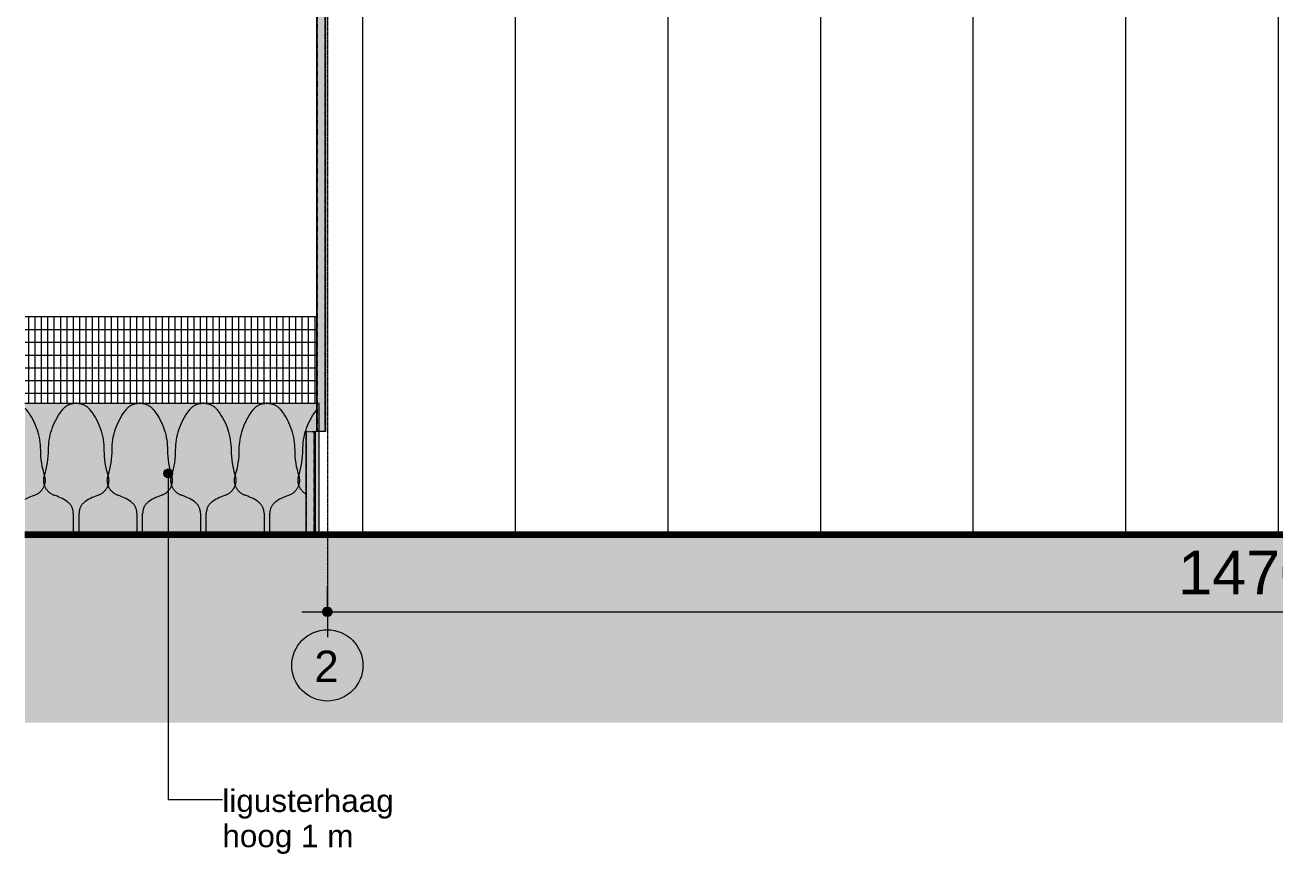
# Model space of a CAD drawing. Header units: millimetres. Extents: x 48682 to 485846, y -7071 to 11878.
# Drawn here: x 237132 to 246961, y -2523 to 3995 of the extents above; entities that cross this region are included whole.
import ezdxf

# ---------------------------------------------------------------- set-up
doc = ezdxf.new("R2010")
doc.units = ezdxf.units.MM
doc.linetypes.add('dash-dash', pattern=[6, 3, -1, 1, -1])
doc.linetypes.add('Hidden', pattern=[4, 2, -2])
for name, color, linetype, lineweight in [('A-ANNO-DIMS', 211, 'Continuous', 9), ('A-ANNO-DIMS-100', 211, 'Continuous', 9), ('A-DETL', 90, 'Continuous', 13), ('A-DETL-GENF', 92, 'Continuous', 13), ('A-FLOR-HRAL', 11, 'Continuous', 13), ('A-WALL-PATT', 111, 'Continuous', 13), ('C-TOPO', 7, 'Continuous', 13), ('G-ANNO-TEXT', 231, 'Continuous', 9), ('L-PLNT', 71, 'Continuous', 13), ('L-SITE', 91, 'Continuous', 13), ('S-COLS', 52, 'Continuous', 18), ('S-COLS-HDLN', 52, 'Hidden', 9), ('S-FNDN', 32, 'Continuous', 18)]:
    doc.layers.add(name, color=color, linetype=linetype, lineweight=lineweight)
doc.styles.add('Arial', font='arial.ttf', dxfattribs={"height": 177.035928})
doc.styles.add('Arial_1', font='arial.ttf', dxfattribs={"height": 245.883234})
doc.styles.add('Arial_2', font='arial.ttf', dxfattribs={"height": 344.236527})
doc.dimstyles.new('3_5mm', dxfattribs={"dimscale": 304.8, "dimtxt": 350, "dimasz": 0.918635, "dimexe": 0.656168, "dimexo": 0.0625, "dimgap": 0.114829, "dimtad": 1, "dimdec": 4, "dimzin": 0, "dimdsep": 46, "dimtxsty": 'Arial_2', "dimblk1": 'DOTSMALL', "dimblk2": 'DOTSMALL', "dimsah": 1, "dimcen": 0.09, "dimdle": 0.656168, "dimazin": 0, "dimtfac": 1, "dimtdec": 4, "dimtix": 1, "dimtmove": 0, "dimatfit": 3, "dimfxl": 0.656168, "dimfxlon": 1, "dimtvp": 1, "dimtolj": 1, "dimtzin": 0, "dimlwd": 13, "dimlwe": 13, "dimarcsym": 2})

# ---------------------------------------------------------------- blocks, each defined once
blk = doc.blocks.new('Top Rail Type - Top Rail_Internal_-8055464-linkergebouw noordoostgevel')
at = {"layer": 'A-FLOR-HRAL', "lineweight": 9}
h = blk.add_hatch(dxfattribs=at)
h.set_pattern_fill('FP_10', color=256, style=0, pattern_type=2)
h.set_pattern_definition([(0, (-317087.95, 0), (0, 100), []), (90, (-317087.947, 0), (-50, 3e-15), [])])
h.paths.add_polyline_path([(-65105.7, -10), (-65105.7, 0), (-77633.5, 0), (-77633.5, -10), (-66514.3, -10)], flags=0)
h.paths.add_polyline_path([(-78465, -10), (-78313.5, -10), (-78313.5, 0), (-80346.7, 0), (-80346.7, -10), (-78465, -10)], flags=0)
h.paths.add_polyline_path([(-78063.5, 0), (-78063.5, 2), (-78068.5, 2), (-78068.5, 0)], flags=0)
h.paths.add_polyline_path([(-78185.4, 0), (-78138.5, 0), (-78138.5, 2), (-78283.5, 2), (-78283.5, 0)], flags=0)
h.paths.add_polyline_path([(-77983.8, 1016.1), (-77983.5, 1017.2), (-77983.8, 1016.2)], flags=0)
h.paths.add_polyline_path([(-79001.6, 1020), (-78053.8, 1020), (-78053.8, 1700), (-80346.7, 1700), (-80346.4, 1020), (-79015.2, 1020)], flags=0)
at = {"layer": 'A-FLOR-HRAL'}
blk.add_line((-78053.8, 1700), (-80346.7, 1700), dxfattribs=at)
blk = doc.blocks.new('300_28_ISR_kolom_buis - ø70x3_6 2-8360458-linkergebouw noordoostgevel')
at = {"layer": 'S-COLS-HDLN', "linetype": 'Continuous', "lineweight": 18}
h = blk.add_hatch(color=256, dxfattribs=at)
h.paths.add_polyline_path([(-78001.3, 800), (-77983.8, 800), (-77983.8, 6667.2), (-78053.8, 6667.2), (-78053.6, 1020), (-78033.5, 1020), (-78033.5, 800), (-78008.7, 800)], flags=0)
h.paths.add_polyline_path([(-78043.6, 6687.2), (-77983.8, 6687.2), (-77983.8, 6817.6), (-78053.8, 6798.6), (-78053.8, 6687.2), (-78049.1, 6687.2)], flags=0)
at = {"layer": 'A-DETL', "lineweight": 18}
for p, q in [((-78053.8, 6798.6), (-78053.8, 6687.2)), ((-77983.8, 6687.2), (-77983.8, 6817.6)), ((-78053.8, 6667.2), (-78053.8, 800)), ((-77983.8, 800), (-77983.8, 6667.2))]:
    blk.add_line(p, q, dxfattribs=at)
at = {"layer": 'S-COLS', "linetype": 'Hidden', "lineweight": 9}
for p, q in [((-78050.2, 6799.6), (-78050.2, 6687.2)), ((-77987.4, 6687.2), (-77987.4, 6816.6)), ((-78050.2, 6667.2), (-78050.2, 800)), ((-77987.4, 800), (-77987.4, 6667.2))]:
    blk.add_line(p, q, dxfattribs=at)
blk = doc.blocks.new('300_28_ISR_kolom_buis - ø70x3_6 2-8715042-linkergebouw noordoostgevel')
at = {"layer": 'S-COLS-HDLN', "linetype": 'Continuous', "lineweight": 18}
blk.add_hatch(color=256, dxfattribs=at).paths.add_polyline_path([(-78068.5, 0), (-78068.5, 2), (-78138.5, 2), (-78138.5, 0), (-78069.7, 0)], flags=0)
at = {"layer": 'A-DETL', "lineweight": 18}
for p, q in [((-78138.5, 800), (-78138.5, 0)), ((-78068.5, 0), (-78068.5, 800))]:
    blk.add_line(p, q, dxfattribs=at)
at = {"layer": 'S-COLS', "linetype": 'Hidden', "lineweight": 9}
for p, q in [((-78134.9, 800), (-78134.9, 0)), ((-78072.1, 0), (-78072.1, 800))]:
    blk.add_line(p, q, dxfattribs=at)
at = {"layer": 'S-COLS-HDLN'}
blk.add_line((-78138.5, 800), (-78068.5, 800), dxfattribs=at)
blk = doc.blocks.new('300_90_VAE_parkeerplek - 2500x5000-7977994-linkergebouw noordoostgevel')
at = {"layer": 'L-SITE'}
for points in [[(-79194, 2), (-78283.5, 2), (-78283.5, 5), (-80346.7, 5), (-80346.7, 2), (-79482.2, 2)], [(-78905.9, 0), (-78283.5, 0), (-78283.5, 2), (-80346.7, 2), (-80346.7, 0), (-79194, 0)]]:
    blk.add_hatch(color=256, dxfattribs=at).paths.add_polyline_path(points, flags=0)
at = {"layer": 'A-DETL', "lineweight": 18}
for p, q in [((-80346.7, 5), (-78283.5, 5)), ((-78283.5, 2), (-80346.7, 2)), ((-80346.7, 2), (-78283.5, 2)), ((-78283.5, 2), (-78283.5, 5)), ((-78283.5, 2), (-78283.5, 0)), ((-78313.5, 0), (-80346.7, 0))]:
    blk.add_line(p, q, dxfattribs=at)
blk = doc.blocks.new('90_SI_boom - eik-7766839-linkergebouw noordoostgevel')
at = {"layer": 'L-PLNT', "flags": 128}
for points in [[(-80346.7, 982.2), (-80346.4, 981.8), (-80342.9, 978), (-80339.5, 974.2), (-80338.4, 972.7)], [(-80338.4, 972.7), (-80325.9, 956.6), (-80314.1, 939.9), (-80303, 922.8), (-80292.6, 905.3), (-80282.8, 887.3), (-80273.8, 869), (-80265.6, 850.3), (-80258.1, 831.3), (-80251.3, 812.1), (-80245.4, 792.6), (-80240.2, 772.8), (-80235.8, 752.9), (-80232.2, 732.8), (-80229.5, 712.6), (-80227.5, 692.3), (-80226.3, 671.9), (-80226, 652.5)], [(-80226, 652.5), (-80225.5, 626.8), (-80224, 601.2), (-80221.5, 575.6), (-80217.9, 550.1), (-80213.4, 524.8), (-80207.8, 499.7), (-80201.2, 474.9), (-80194.8, 453.9)], [(-80194.8, 453.9), (-80193.4, 449.1), (-80192.1, 444.2), (-80191.1, 439.3), (-80190.2, 434.4), (-80189.6, 429.4), (-80189.1, 424.4), (-80188.8, 419.4), (-80188.8, 414.3), (-80188.9, 409.3), (-80189.2, 404.3), (-80189.8, 399.3), (-80190.5, 394.4), (-80191.4, 389.4), (-80192.6, 384.5), (-80193.9, 379.7), (-80195.4, 374.9), (-80197.1, 370.2), (-80199, 365.5), (-80201.1, 361), (-80203.4, 356.5), (-80205.8, 352.1), (-80208.4, 347.8), (-80211.2, 343.6), (-80214.2, 339.6), (-80217.3, 335.6), (-80220.5, 331.8), (-80223.9, 328.1), (-80227.5, 324.6), (-80231.2, 321.2), (-80235, 317.9), (-80239, 314.8), (-80243, 311.9), (-80247.2, 309.1), (-80251.5, 306.5), (-80255.9, 304.1), (-80260.4, 301.9), (-80265, 299.8), (-80269.7, 297.9), (-80274.4, 296.2), (-80275.7, 295.8)], [(-80275.7, 295.8), (-80289.9, 290.9), (-80303.9, 285.4), (-80317.7, 279.4), (-80331.3, 272.8), (-80344.5, 265.7), (-80346.7, 264.4)]]:
    blk.add_lwpolyline(points, dxfattribs=at)
blk = doc.blocks.new('90_SI_boom - eik-V25-linkergebouw noordoostgevel')
at = {"layer": 'L-PLNT'}
for p, q in [((-79966.8, 156.2), (-79966.8, 5)), ((-79921.5, 5), (-79921.5, 156.2))]:
    blk.add_line(p, q, dxfattribs=at)
at = {"layer": 'L-PLNT', "flags": 128}
for points in [[(-80049.8, 972.7), (-80046.6, 976.7), (-80043.1, 980.5), (-80039.5, 984.1), (-80035.8, 987.7), (-80031.9, 991), (-80027.9, 994.2), (-80023.7, 997.3), (-80019.5, 1000.2), (-80015.1, 1002.9), (-80010.6, 1005.4), (-80006.1, 1007.7), (-80001.4, 1009.9), (-79996.7, 1011.9), (-79991.8, 1013.6), (-79987, 1015.2), (-79982, 1016.6), (-79977, 1017.8), (-79972, 1018.8), (-79966.9, 1019.6), (-79961.8, 1020.2), (-79956.7, 1020.6), (-79951.5, 1020.7), (-79949.7, 1020.8)], [(-79938.5, 1020.8), (-79938.5, 1020.8), (-79938.5, 1020.8), (-79938.6, 1020.8), (-79938.6, 1020.8), (-79938.6, 1020.8), (-79938.7, 1020.8), (-79938.7, 1020.8), (-79938.8, 1020.8), (-79938.9, 1020.8), (-79939, 1020.8), (-79939.1, 1020.8), (-79939.2, 1020.8), (-79939.3, 1020.8), (-79939.4, 1020.8), (-79939.5, 1020.8), (-79939.6, 1020.8), (-79939.8, 1020.8), (-79939.9, 1020.8), (-79940.1, 1020.8), (-79940.2, 1020.8), (-79940.4, 1020.8), (-79940.5, 1020.8), (-79940.7, 1020.8), (-79940.9, 1020.8), (-79941.1, 1020.8), (-79941.3, 1020.8), (-79941.5, 1020.8), (-79941.7, 1020.8), (-79941.9, 1020.8), (-79942.1, 1020.8), (-79942.3, 1020.8), (-79942.5, 1020.8), (-79942.7, 1020.8), (-79942.9, 1020.8), (-79943.2, 1020.8), (-79943.4, 1020.8), (-79943.6, 1020.8), (-79943.8, 1020.8), (-79944, 1020.8), (-79944.3, 1020.8), (-79944.5, 1020.8), (-79944.7, 1020.8), (-79944.9, 1020.8), (-79945.2, 1020.8), (-79945.4, 1020.8), (-79945.6, 1020.8), (-79945.8, 1020.8), (-79946, 1020.8), (-79946.2, 1020.8), (-79946.4, 1020.8), (-79946.6, 1020.8), (-79946.8, 1020.8), (-79947, 1020.8), (-79947.2, 1020.8), (-79947.4, 1020.8), (-79947.6, 1020.8), (-79947.7, 1020.8), (-79947.9, 1020.8), (-79948.1, 1020.8), (-79948.2, 1020.8), (-79948.4, 1020.8), (-79948.5, 1020.8), (-79948.6, 1020.8), (-79948.8, 1020.8), (-79948.9, 1020.8), (-79949, 1020.8), (-79949.1, 1020.8), (-79949.2, 1020.8), (-79949.3, 1020.8), (-79949.4, 1020.8), (-79949.4, 1020.8), (-79949.5, 1020.8), (-79949.6, 1020.8), (-79949.6, 1020.8), (-79949.6, 1020.8), (-79949.7, 1020.8), (-79949.7, 1020.8), (-79949.7, 1020.8)], [(-79949.7, 1020.8), (-79949.7, 1020.8), (-79949.7, 1020.8), (-79949.7, 1020.8), (-79949.6, 1020.8), (-79949.6, 1020.8), (-79949.5, 1020.8), (-79949.5, 1020.8), (-79949.4, 1020.8), (-79949.3, 1020.8), (-79949.3, 1020.8), (-79949.2, 1020.8), (-79949.1, 1020.8), (-79949, 1020.8), (-79948.8, 1020.8), (-79948.7, 1020.8), (-79948.6, 1020.8), (-79948.5, 1020.8), (-79948.3, 1020.8), (-79948.2, 1020.8), (-79948, 1020.8), (-79947.8, 1020.8), (-79947.7, 1020.8), (-79947.5, 1020.8), (-79947.3, 1020.8), (-79947.1, 1020.8), (-79946.9, 1020.8), (-79946.7, 1020.8), (-79946.5, 1020.8), (-79946.3, 1020.8), (-79946.1, 1020.8), (-79945.9, 1020.8), (-79945.7, 1020.8), (-79945.5, 1020.8), (-79945.3, 1020.8), (-79945.1, 1020.8), (-79944.8, 1020.8), (-79944.6, 1020.8), (-79944.4, 1020.8), (-79944.2, 1020.8), (-79943.9, 1020.8), (-79943.7, 1020.8), (-79943.5, 1020.8), (-79943.3, 1020.8), (-79943.1, 1020.8), (-79942.8, 1020.8), (-79942.6, 1020.8), (-79942.4, 1020.8), (-79942.2, 1020.8), (-79942, 1020.8), (-79941.8, 1020.8), (-79941.6, 1020.8), (-79941.4, 1020.8), (-79941.2, 1020.8), (-79941, 1020.8), (-79940.8, 1020.8), (-79940.6, 1020.8), (-79940.5, 1020.8), (-79940.3, 1020.8), (-79940.1, 1020.8), (-79940, 1020.8), (-79939.8, 1020.8), (-79939.7, 1020.8), (-79939.6, 1020.8), (-79939.4, 1020.8), (-79939.3, 1020.8), (-79939.2, 1020.8), (-79939.1, 1020.8), (-79939, 1020.8), (-79938.9, 1020.8), (-79938.8, 1020.8), (-79938.8, 1020.8), (-79938.7, 1020.8), (-79938.7, 1020.8), (-79938.6, 1020.8), (-79938.6, 1020.8), (-79938.6, 1020.8), (-79938.5, 1020.8), (-79938.5, 1020.8)], [(-79938.5, 1020.8), (-79933.4, 1020.7), (-79928.3, 1020.3), (-79923.1, 1019.8), (-79918.1, 1019.1), (-79913, 1018.2), (-79908, 1017.1), (-79903, 1015.8), (-79898.1, 1014.2), (-79893.3, 1012.5), (-79888.5, 1010.6), (-79883.8, 1008.5), (-79879.2, 1006.2), (-79874.7, 1003.8), (-79870.3, 1001.1), (-79866, 998.3), (-79861.8, 995.3), (-79857.8, 992.2), (-79853.8, 988.9), (-79850, 985.4), (-79846.4, 981.8), (-79842.9, 978), (-79839.5, 974.2), (-79838.4, 972.7)], [(-80162.2, 652.5), (-80161.8, 672.9), (-80160.6, 693.3), (-80158.6, 713.6), (-80155.8, 733.8), (-80152.2, 753.9), (-80147.8, 773.8), (-80142.6, 793.6), (-80136.5, 813.1), (-80129.8, 832.3), (-80122.2, 851.3), (-80113.9, 869.9), (-80104.9, 888.2), (-80095.1, 906.2), (-80084.7, 923.7), (-80073.5, 940.8), (-80061.7, 957.4), (-80049.8, 972.7)], [(-79838.4, 972.7), (-79825.9, 956.6), (-79814.1, 939.9), (-79803, 922.8), (-79792.6, 905.3), (-79782.8, 887.3), (-79773.8, 869), (-79765.6, 850.3), (-79758.1, 831.3), (-79751.3, 812.1), (-79745.4, 792.6), (-79740.2, 772.8), (-79735.8, 752.9), (-79732.2, 732.8), (-79729.5, 712.6), (-79727.5, 692.3), (-79726.3, 671.9), (-79726, 652.5)], [(-80193.4, 453.9), (-80186, 478.5), (-80179.5, 503.4), (-80174.1, 528.5), (-80169.7, 553.8), (-80166.3, 579.3), (-80163.9, 604.9), (-80162.6, 630.6), (-80162.2, 652.5)], [(-79726, 652.5), (-79725.5, 626.8), (-79724, 601.2), (-79721.5, 575.6), (-79717.9, 550.1), (-79713.4, 524.8), (-79707.8, 499.7), (-79701.2, 474.9), (-79694.8, 453.9)], [(-80112.5, 295.8), (-80117.3, 297.5), (-80122, 299.3), (-80126.6, 301.3), (-80131.1, 303.5), (-80135.5, 305.9), (-80139.8, 308.4), (-80144, 311.1), (-80148.2, 314), (-80152.1, 317.1), (-80156, 320.3), (-80159.7, 323.6), (-80163.3, 327.2), (-80166.8, 330.8), (-80170.1, 334.6), (-80173.2, 338.5), (-80176.2, 342.5), (-80179.1, 346.7), (-80181.7, 350.9), (-80184.2, 355.3), (-80186.5, 359.8), (-80188.6, 364.3), (-80190.6, 368.9), (-80192.4, 373.6), (-80193.9, 378.4), (-80195.3, 383.2), (-80196.5, 388.1), (-80197.5, 393), (-80198.3, 398), (-80198.9, 403), (-80199.2, 408), (-80199.4, 413), (-80199.4, 418), (-80199.2, 423), (-80198.8, 428), (-80198.2, 433), (-80197.4, 438), (-80196.4, 442.9), (-80195.2, 447.8), (-80193.8, 452.6), (-80193.4, 453.9)], [(-79694.8, 453.9), (-79693.4, 449.1), (-79692.1, 444.2), (-79691.1, 439.3), (-79690.2, 434.4), (-79689.6, 429.4), (-79689.1, 424.4), (-79688.8, 419.4), (-79688.8, 414.3), (-79688.9, 409.3), (-79689.2, 404.3), (-79689.8, 399.3), (-79690.5, 394.4), (-79691.4, 389.4), (-79692.6, 384.5), (-79693.9, 379.7), (-79695.4, 374.9), (-79697.1, 370.2), (-79699, 365.5), (-79701.1, 361), (-79703.4, 356.5), (-79705.8, 352.1), (-79708.4, 347.8), (-79711.2, 343.6), (-79714.2, 339.6), (-79717.3, 335.6), (-79720.5, 331.8), (-79723.9, 328.1), (-79727.5, 324.6), (-79731.2, 321.2), (-79735, 317.9), (-79739, 314.8), (-79743, 311.9), (-79747.2, 309.1), (-79751.5, 306.5), (-79755.9, 304.1), (-79760.4, 301.9), (-79765, 299.8), (-79769.7, 297.9), (-79774.4, 296.2), (-79775.7, 295.8)], [(-80014.8, 247.6), (-80027.3, 255.9), (-80040.2, 263.7), (-80053.4, 271), (-80066.9, 277.7), (-80080.6, 283.9), (-80094.6, 289.5), (-80108.7, 294.6), (-80112.5, 295.8)], [(-79775.7, 295.8), (-79789.9, 290.9), (-79803.9, 285.4), (-79817.7, 279.4), (-79831.3, 272.8), (-79844.5, 265.7), (-79857.5, 258), (-79870.1, 249.9), (-79873.4, 247.6)], [(-79966.8, 156.2), (-79966.9, 160.7), (-79967.1, 165.1), (-79967.6, 169.5), (-79968.2, 173.9), (-79969, 178.3), (-79969.9, 182.6), (-79971.1, 186.9), (-79972.4, 191.2), (-79973.9, 195.3), (-79975.5, 199.5), (-79977.3, 203.5), (-79979.3, 207.5), (-79981.4, 211.4), (-79983.7, 215.2), (-79986.1, 218.9), (-79988.7, 222.5), (-79991.4, 226), (-79994.3, 229.4), (-79997.3, 232.7), (-80000.4, 235.9), (-80003.7, 238.9), (-80007, 241.8), (-80010.5, 244.5), (-80014.1, 247.2), (-80014.8, 247.6)], [(-79873.4, 247.6), (-79877, 245), (-79880.5, 242.3), (-79883.9, 239.4), (-79887.2, 236.4), (-79890.3, 233.3), (-79893.4, 230), (-79896.2, 226.7), (-79899, 223.2), (-79901.6, 219.6), (-79904.1, 215.9), (-79906.4, 212.1), (-79908.5, 208.2), (-79910.5, 204.3), (-79912.4, 200.2), (-79914, 196.1), (-79915.6, 191.9), (-79916.9, 187.7), (-79918.1, 183.4), (-79919.1, 179.1), (-79919.9, 174.7), (-79920.6, 170.4), (-79921, 165.9), (-79921.3, 161.5), (-79921.4, 157.1), (-79921.5, 156.2)]]:
    blk.add_lwpolyline(points, dxfattribs=at)
blk = doc.blocks.new('90_SI_boom - eik-V26-linkergebouw noordoostgevel')
at = {"layer": 'L-PLNT', "flags": 128}
for points in [[(-78162.2, 652.5), (-78161.8, 672.9), (-78160.6, 693.3), (-78158.6, 713.6), (-78155.8, 733.8), (-78152.2, 753.9), (-78147.8, 773.8), (-78142.6, 793.6), (-78136.5, 813.1), (-78129.8, 832.3), (-78122.2, 851.3), (-78113.9, 869.9), (-78104.9, 888.2), (-78095.1, 906.2), (-78084.7, 923.7), (-78073.5, 940.8), (-78061.7, 957.4), (-78053.6, 967.9)], [(-78193.4, 453.9), (-78186, 478.5), (-78179.5, 503.4), (-78174.1, 528.5), (-78169.7, 553.8), (-78166.3, 579.3), (-78163.9, 604.9), (-78162.6, 630.6), (-78162.2, 652.5)], [(-78138.5, 307.7), (-78139.8, 308.4), (-78144, 311.1), (-78148.2, 314), (-78152.1, 317.1), (-78156, 320.3), (-78159.7, 323.6), (-78163.3, 327.2), (-78166.8, 330.8), (-78170.1, 334.6), (-78173.2, 338.5), (-78176.2, 342.5), (-78179.1, 346.7), (-78181.7, 350.9), (-78184.2, 355.3), (-78186.5, 359.8), (-78188.6, 364.3), (-78190.6, 368.9), (-78192.4, 373.6), (-78193.9, 378.4), (-78195.3, 383.2), (-78196.5, 388.1), (-78197.5, 393), (-78198.3, 398), (-78198.9, 403), (-78199.2, 408), (-78199.4, 413), (-78199.4, 418), (-78199.2, 423), (-78198.8, 428), (-78198.2, 433), (-78197.4, 438), (-78196.4, 442.9), (-78195.2, 447.8), (-78193.8, 452.6), (-78193.4, 453.9)], [(-78063.5, 276), (-78066.9, 277.7), (-78068.5, 278.4)]]:
    blk.add_lwpolyline(points, dxfattribs=at)
blk = doc.blocks.new('DIMBLOCK33-linkergebouw noordoostgevel')
at = {"layer": 'A-ANNO-DIMS-100', "lineweight": 25}
h = blk.add_hatch(color=256, dxfattribs=at)
edge = h.paths.add_edge_path(flags=0)
edge.add_arc((239509.2, -618.8), 35, 0, 360)
h = blk.add_hatch(color=256, dxfattribs=at)
edge = h.paths.add_edge_path(flags=0)
edge.add_arc((254209.2, -618.8), 35, 0, 360)
at = {"layer": 'A-ANNO-DIMS-100', "lineweight": 13}
for p, q in [((239509.2, -418.8), (239509.2, -818.8)), ((239509.2, -618.8), (239509.2, -418.8)), ((254209.2, -418.8), (254209.2, -818.8)), ((254209.2, -618.8), (254209.2, -418.8)), ((239309.2, -618.8), (254409.2, -618.8))]:
    blk.add_line(p, q, dxfattribs=at)
at = {"layer": 'A-ANNO-DIMS-100', "lineweight": 25}
for centre in [(239509.2, -618.8), (254209.2, -618.8)]:
    blk.add_circle(centre, 35, dxfattribs=at)
at = {"layer": 'A-ANNO-DIMS-100', "color": 0, "lineweight": 13, "insert": (246199.6, -137.3), "char_height": 344.24, "width": 1583.077, "attachment_point": 1, "line_spacing_factor": 0.938532, "style": 'Arial_2'}
blk.add_mtext('14700', dxfattribs=at)
blk = doc.blocks.new('_DotSmall')
at = {"color": 0, "linetype": 'ByBlock', "const_width": 0.5}
blk.add_lwpolyline([(-0.0625, 0, 1), (0.0625, 0, 1)], format="xyb", close=True, dxfattribs=at)

msp = doc.modelspace()

# ---------------------------------------------------------------- hatches: boundary and pattern name
at = {"layer": 'A-DETL-GENF'}
for points in [[(238042.76973, 5), (238056.89483, 5), (238056.89483, 156.25), (238060.40433, 182.40484), (238066.00878, 199.85776), (238078.07001, 220.83722), (238088.50623, 233.81603), (238104.9024, 247.6282), (238140.22157, 268.96982), (238170.50476, 283.6757), (238222.82722, 304.3447), (238244.48188, 319.28993), (238257.22076, 331.13388), (238271.40367, 350.52262), (238281.67014, 372.27593), (238284.31004, 380.39703), (238288.09855, 368.07075), (238298.62417, 347.84458), (238311.25546, 331.13388), (238330.81403, 313.94741), (238345.649, 304.3447), (238384.16156, 288.89141), (238409.62662, 278.15266), (238441.47413, 261.32642), (238466.20795, 245.40921), (238481.70863, 231.65381), (238493.40422, 217.10881), (238504.59309, 194.05218), (238509.69842, 175.65193), (238511.58139, 154.11012), (238512.39822, 5), (238556.89483, 5), (238556.89483, 156.25), (238560.40433, 182.40484), (238566.00878, 199.85776), (238578.07001, 220.83722), (238588.50623, 233.81603), (238604.9024, 247.6282), (238644.53122, 271.0943), (238670.50476, 283.6757), (238722.82722, 304.3447), (238744.48188, 319.28993), (238757.22076, 331.13388), (238771.40367, 350.52262), (238781.67014, 372.27593), (238784.23811, 380.63107), (238788.61969, 367.05169), (238798.62417, 347.84458), (238811.25546, 331.13388), (238830.81403, 313.94741), (238845.649, 304.3447), (238884.16156, 288.89141), (238909.62662, 278.15266), (238941.47413, 261.32642), (238966.20795, 245.40921), (238981.70863, 231.65381), (238993.40422, 217.10881), (239004.7524, 193.51881), (239009.69842, 175.65193), (239011.58139, 154.11012), (239012.39822, 5), (239056.89483, 5), (239056.89483, 156.25), (239060.40433, 182.40484), (239066.00878, 199.85776), (239078.07001, 220.83722), (239088.50623, 233.81603), (239104.9024, 247.6282), (239135.8826, 266.8309), (239170.50476, 283.6757), (239222.82722, 304.3447), (239244.48188, 319.28993), (239257.22076, 331.13388), (239271.40367, 350.52262), (239281.67014, 372.27593), (239284.23811, 380.63107), (239288.09855, 368.07075), (239298.62417, 347.84458), (239311.25546, 331.13388), (239330.81403, 313.94741), (239339.80447, 309.00911), (239339.80447, 800), (239409.80447, 800), (239409.80447, 278.06498), (239414.80447, 275.60019), (239414.80447, 800), (239424.57871, 800), (239424.57871, 967.39517), (239396.57858, 927.595), (239380.31704, 901.03361), (239357.30447, 853.26368), (239340.99707, 809.34237), (239332.3442, 780.8788), (239323.108, 736.94924), (239317.90027, 695.71395), (239313.61571, 596.85909), (239306.8468, 544.25189), (239298.59995, 502.46781), (239284.23811, 450.66836), (239281.03992, 462.65857), (239267.45248, 514.74837), (239260.10524, 551.97444), (239253.79013, 614.22691), (239249.79411, 701.90462), (239244.25482, 742.8389), (239232.30231, 793.4766), (239220.50763, 829.88062), (239201.80851, 873.80074), (239184.08125, 907.69446), (239157.61027, 948.74908), (239137.08525, 975.80187), (239122.10881, 990.54177), (239109.00597, 1000.39595), (239092.32886, 1009.48954), (239065.85588, 1017.89956), (239051.35947, 1020), (239023.54953, 1018.92406), (239023.54953, 1020), (239008.94479, 1019.06345), (238994.50553, 1016.13378), (238973.06614, 1007.88638), (238952.32373, 995.16319), (238942.23817, 987.33795), (238924.99236, 967.95762), (238896.57858, 927.595), (238880.31704, 901.03361), (238860.66393, 861.67791), (238844.74941, 821.68567), (238832.3442, 780.8788), (238823.108, 736.94924), (238817.90027, 695.71395), (238813.61571, 596.85909), (238806.8468, 544.25189), (238798.59995, 502.46781), (238784.23811, 450.66836), (238781.03992, 462.65857), (238767.45248, 514.74837), (238760.10524, 551.97444), (238753.79013, 614.22691), (238749.79411, 701.90462), (238745.15942, 738.60257), (238732.30231, 793.4766), (238720.50763, 829.88062), (238701.80851, 873.80074), (238684.08125, 907.69446), (238657.61027, 948.74908), (238637.08525, 975.80187), (238622.10881, 990.54177), (238609.00597, 1000.39595), (238592.32886, 1009.48954), (238565.85588, 1017.89956), (238551.35947, 1020), (238523.54953, 1018.92406), (238523.54953, 1020), (238508.94479, 1019.06345), (238494.50553, 1016.13378), (238473.06614, 1007.88638), (238452.32373, 995.16319), (238442.23817, 987.33795), (238424.99236, 967.95762), (238396.57858, 927.595), (238380.31704, 901.03361), (238360.94697, 862.38684), (238344.83338, 821.96189), (238332.3442, 780.8788), (238323.108, 736.94924), (238317.90027, 695.71395), (238313.61571, 596.85909), (238306.8468, 544.25189), (238298.59995, 502.46781), (238284.23811, 450.66836), (238280.77099, 463.61757), (238267.45248, 514.74837), (238260.10524, 551.97444), (238253.79013, 614.22691), (238249.79411, 701.90462), (238244.25482, 742.8389), (238232.30231, 793.4766), (238220.50763, 829.88062), (238201.80851, 873.80074), (238184.08125, 907.69446), (238157.61027, 948.74908), (238137.08525, 975.80187), (238122.10881, 990.54177), (238109.00597, 1000.39595), (238092.32886, 1009.48954), (238065.85588, 1017.89956), (238051.35947, 1020), (238023.54953, 1018.92406), (238023.54953, 1020), (238008.94479, 1019.06345), (237994.50553, 1016.13378), (237973.06614, 1007.88638), (237952.32373, 995.16319), (237942.23817, 987.33795), (237924.99236, 967.95762), (237896.57858, 927.595), (237880.31704, 901.03361), (237860.94697, 862.38684), (237844.74941, 821.68567), (237832.3442, 780.8788), (237823.108, 736.94924), (237817.90027, 695.71395), (237813.61571, 596.85909), (237806.8468, 544.25189), (237798.59995, 502.46781), (237784.23811, 450.66836), (237780.00039, 466.36549), (237767.45248, 514.74837), (237760.10524, 551.97444), (237753.79013, 614.22691), (237749.79411, 701.90462), (237745.15942, 738.60257), (237732.30231, 793.4766), (237720.50763, 829.88062), (237701.80851, 873.80074), (237684.08125, 907.69446), (237657.61027, 948.74908), (237637.08525, 975.80187), (237622.10881, 990.54177), (237607.56174, 1001.19162), (237592.32886, 1009.48954), (237565.85588, 1017.89956), (237551.35947, 1020), (237523.54953, 1018.92406), (237523.54953, 1020), (237508.94479, 1019.06345), (237491.82345, 1015.14981), (237473.06614, 1007.88638), (237452.32373, 995.16319), (237442.23817, 987.33795), (237424.99236, 967.95762), (237396.57858, 927.595), (237380.31704, 901.03361), (237360.94697, 862.38684), (237344.83338, 821.96189), (237332.3442, 780.8788), (237323.108, 736.94924), (237317.90027, 695.71395), (237313.61571, 596.85909), (237306.8468, 544.25189), (237298.59995, 502.46781), (237284.23811, 450.66836), (237280.77099, 463.61757), (237267.45248, 514.74837), (237260.10524, 551.97444), (237253.79013, 614.22691), (237249.79411, 701.90462), (237244.25482, 742.8389), (237232.30231, 793.4766), (237220.50763, 829.88062), (237201.80851, 873.80074), (237184.08125, 907.69446), (237157.61027, 948.74908), (237137.94411, 974.88846), (237131.60227, 980.64291), (237131.64516, 264.20437), (237135.8826, 266.8309), (237170.50476, 283.6757), (237222.82722, 304.3447), (237244.48188, 319.28993), (237257.22076, 331.13388), (237271.40367, 350.52262), (237281.67014, 372.27593), (237284.23811, 380.63107), (237288.09855, 368.07075), (237298.62417, 347.84458), (237311.25546, 331.13388), (237330.81403, 313.94741), (237345.649, 304.3447), (237384.16156, 288.89141), (237409.62662, 278.15266), (237441.47413, 261.32642), (237466.20795, 245.40921), (237481.70863, 231.65381), (237493.40422, 217.10881), (237504.59309, 194.05218), (237509.69842, 175.65193), (237511.58139, 154.11012), (237512.39822, 5), (237556.89483, 5), (237556.89483, 156.25), (237560.40433, 182.40484), (237566.00878, 199.85776), (237578.07001, 220.83722), (237588.50623, 233.81603), (237604.9024, 247.6282), (237635.91192, 266.84535), (237670.50476, 283.6757), (237722.82722, 304.3447), (237744.48188, 319.28993), (237757.22076, 331.13388), (237771.40367, 350.52262), (237781.67014, 372.27593), (237784.23811, 380.63107), (237788.09855, 368.07075), (237798.62417, 347.84458), (237811.25546, 331.13388), (237830.81403, 313.94741), (237845.649, 304.3447), (237884.16156, 288.89141), (237909.62662, 278.15266), (237941.47413, 261.32642), (237966.20795, 245.40921), (237981.70863, 231.65381), (237996.1331, 211.91463), (238004.59309, 194.05218), (238009.69842, 175.65193), (238011.58139, 154.11012), (238012.39822, 5), (238038.57329, 5)], [(239444.80447, 2), (239444.80447, 800), (239414.80447, 800), (239415.00447, 2), (239437.01781, 2)]]:
    msp.add_hatch(color=81, dxfattribs=at).paths.add_polyline_path(points, flags=0)
h = msp.add_hatch(color=81, dxfattribs=at)
h.paths.add_polyline_path([(239414.80447, 2), (239414.80447, 275.60019), (239409.80447, 278.06498), (239409.80447, 2)], flags=0)
h.paths.add_polyline_path([(239292.92934, 2), (239339.80447, 2), (239339.80447, 308.12787), (239323.99434, 319.28993), (239311.25546, 331.13388), (239297.07255, 350.52262), (239286.80608, 372.27593), (239284.23811, 380.63107), (239279.40929, 366.17713), (239269.85205, 347.84458), (239257.22076, 331.13388), (239237.66219, 313.94741), (239222.82722, 304.3447), (239184.31466, 288.89141), (239165.92736, 281.64169), (239126.47118, 260.99734), (239102.26827, 245.40921), (239087.13109, 232.10586), (239075.072, 217.10881), (239063.61389, 193.15076), (239058.7778, 175.65193), (239056.89483, 154.11012), (239056.89483, 5), (239194.80447, 5), (239194.80447, 2)], flags=0)
h.paths.add_polyline_path([(237996.1331, 5), (238011.58139, 5), (238011.58139, 156.25), (238008.0719, 182.40484), (238002.51898, 199.75966), (237991.26943, 219.7637), (237979.96999, 233.81603), (237958.87468, 250.5409), (237924.08886, 271.02338), (237897.97146, 283.6757), (237845.649, 304.3447), (237823.99434, 319.28993), (237811.25546, 331.13388), (237797.07255, 350.52262), (237786.80608, 372.27593), (237784.23811, 380.63107), (237780.00039, 367.333), (237769.85205, 347.84458), (237757.22076, 331.13388), (237737.66219, 313.94741), (237722.82722, 304.3447), (237684.31466, 288.89141), (237665.92736, 281.64169), (237626.47118, 260.99734), (237602.26827, 245.40921), (237587.13109, 232.10586), (237575.072, 217.10881), (237563.61389, 193.15076), (237558.7778, 175.65193), (237556.89483, 154.11012), (237556.89483, 5), (237707.95616, 5)], flags=0)
h.paths.add_polyline_path([(238056.89483, 5), (238511.58139, 5), (238511.58139, 156.25), (238508.0719, 182.40484), (238502.51898, 199.75966), (238491.26943, 219.7637), (238479.96999, 233.81603), (238458.87468, 250.5409), (238428.39851, 268.89891), (238397.97146, 283.6757), (238345.649, 304.3447), (238323.88428, 319.39225), (238311.25546, 331.13388), (238297.07255, 350.52262), (238286.80608, 372.27593), (238284.23811, 380.63107), (238279.40929, 366.17713), (238269.85205, 347.84458), (238257.22076, 331.13388), (238237.66219, 313.94741), (238222.82722, 304.3447), (238184.31466, 288.89141), (238165.92736, 281.64169), (238126.47118, 260.99734), (238102.26827, 245.40921), (238087.13109, 232.10586), (238075.072, 217.10881), (238063.61389, 193.15076), (238058.7778, 175.65193), (238056.89483, 154.11012)], flags=0)
h.paths.add_polyline_path([(237131.60227, 5), (237511.58139, 5), (237511.58139, 156.25), (237508.0719, 182.40484), (237502.51898, 199.75966), (237491.26943, 219.7637), (237479.96999, 233.81603), (237458.87468, 250.5409), (237432.59362, 266.8309), (237397.97146, 283.6757), (237345.649, 304.3447), (237323.88428, 319.39225), (237311.25546, 331.13388), (237297.07255, 350.52262), (237286.80608, 372.27593), (237284.23811, 380.63107), (237279.40929, 366.17713), (237269.85205, 347.84458), (237257.22076, 331.13388), (237237.66219, 313.94741), (237222.82722, 304.3447), (237184.31466, 288.89141), (237165.92736, 281.64169), (237131.60227, 264.17779), (237131.60227, 154.11012)], flags=0)
h.paths.add_polyline_path([(238556.89483, 5), (239011.58139, 5), (239011.58139, 156.25), (239008.0719, 182.40484), (239002.74394, 199.33148), (238991.26943, 219.7637), (238979.96999, 233.81603), (238958.87468, 250.5409), (238932.59362, 266.8309), (238897.97146, 283.6757), (238845.649, 304.3447), (238823.99434, 319.28993), (238811.25546, 331.13388), (238797.07255, 350.52262), (238786.80608, 372.27593), (238784.23811, 380.63107), (238779.40929, 366.17713), (238769.85205, 347.84458), (238757.22076, 331.13388), (238737.66219, 313.94741), (238722.82722, 304.3447), (238684.31466, 288.89141), (238665.92736, 281.64169), (238626.47118, 260.99734), (238602.26827, 245.40921), (238587.13109, 232.10586), (238572.48698, 212.18846), (238563.61389, 193.15076), (238558.7778, 175.65193), (238556.89483, 154.11012)], flags=0)
h.paths.add_polyline_path([(237784.23811, 450.66836), (237786.94018, 460.88942), (237800.47969, 511.99185), (237809.26333, 559.61116), (237814.54921, 610.60554), (237818.68211, 701.90462), (237824.2214, 742.8389), (237835.23362, 790.38354), (237844.91767, 822.23918), (237860.94697, 862.38684), (237882.335, 904.32972), (237909.70148, 947.16566), (237931.39097, 975.80187), (237946.32041, 990.5053), (237963.15863, 1002.428), (237982.21061, 1011.62317), (238002.64415, 1017.89121), (238008.94479, 1020), (237557.02092, 1019.4866), (237573.97069, 1016.13378), (237598.29031, 1006.29956), (237613.90308, 996.90847), (237626.23805, 987.33795), (237640.64865, 971.81283), (237670.77676, 929.42584), (237688.15918, 901.03361), (237709.23837, 858.10609), (237724.32709, 819.71106), (237738.08877, 771.71512), (237745.58412, 735.23972), (237750.57595, 695.71395), (237755.67835, 589.85996), (237760.79569, 548.47613), (237769.87627, 502.46781), (237783.50155, 453.88045)], flags=0)
h.paths.add_polyline_path([(237284.23811, 450.66836), (237286.94018, 460.88942), (237300.47969, 511.99185), (237309.26333, 559.61116), (237314.54921, 610.60554), (237318.68211, 701.90462), (237324.2214, 742.8389), (237336.09095, 793.20371), (237344.91767, 822.23918), (237360.94697, 862.38684), (237382.335, 904.32972), (237409.70148, 947.16566), (237431.39097, 975.80187), (237446.32041, 990.5053), (237463.15863, 1002.428), (237482.21061, 1011.62317), (237502.64415, 1017.89121), (237508.94479, 1020), (237131.60227, 1020), (237131.92703, 981.28768), (237140.64865, 971.81283), (237170.77676, 929.42584), (237188.15918, 901.03361), (237209.23837, 858.10609), (237224.32709, 819.71106), (237238.08877, 771.71512), (237245.58412, 735.23972), (237250.57595, 695.71395), (237255.67835, 589.85996), (237260.10524, 551.97444), (237269.87627, 502.46781), (237283.50155, 453.88045)], flags=0)
h.paths.add_polyline_path([(238284.23811, 450.66836), (238286.94018, 460.88942), (238300.47969, 511.99185), (238309.26333, 559.61116), (238314.54921, 610.60554), (238318.68211, 701.90462), (238324.2214, 742.8389), (238336.09095, 793.20371), (238344.91767, 822.23918), (238360.94697, 862.38684), (238382.335, 904.32972), (238409.70148, 947.16566), (238431.39097, 975.80187), (238446.32041, 990.5053), (238463.15863, 1002.428), (238482.21061, 1011.62317), (238502.64415, 1017.89121), (238508.94479, 1020), (238057.02092, 1019.4866), (238073.97069, 1016.13378), (238098.29031, 1006.29956), (238113.90308, 996.90847), (238126.23805, 987.33795), (238140.64865, 971.81283), (238170.77676, 929.42584), (238188.15918, 901.03361), (238209.23837, 858.10609), (238224.32709, 819.71106), (238238.08877, 771.71512), (238245.58412, 735.23972), (238250.57595, 695.71395), (238255.67835, 589.85996), (238260.10524, 551.97444), (238269.87627, 502.46781), (238283.50155, 453.88045)], flags=0)
h.paths.add_polyline_path([(239284.23811, 450.66836), (239286.94018, 460.88942), (239300.47969, 511.99185), (239309.26333, 559.61116), (239314.54921, 610.60554), (239318.68211, 701.90462), (239324.2214, 742.8389), (239336.09095, 793.20371), (239347.72606, 829.27318), (239364.97358, 870.42064), (239382.335, 904.32972), (239409.70148, 947.16566), (239424.57871, 967.39517), (239424.57871, 1020), (239057.02092, 1019.4866), (239076.79663, 1015.111), (239098.29031, 1006.29956), (239113.90308, 996.90847), (239126.23805, 987.33795), (239140.64865, 971.81283), (239170.77676, 929.42584), (239188.15918, 901.03361), (239209.23837, 858.10609), (239224.32709, 819.71106), (239238.08877, 771.71512), (239245.58412, 735.23972), (239250.57595, 695.71395), (239255.67835, 589.85996), (239260.10524, 551.97444), (239269.87627, 502.46781), (239283.50155, 453.88045)], flags=0)
h.paths.add_polyline_path([(238784.23811, 450.66836), (238788.61969, 466.87851), (238800.47969, 511.99185), (238809.26333, 559.61116), (238814.54921, 610.60554), (238818.68211, 701.90462), (238824.2214, 742.8389), (238835.23362, 790.38354), (238844.91767, 822.23918), (238860.94697, 862.38684), (238882.335, 904.32972), (238909.70148, 947.16566), (238931.39097, 975.80187), (238946.32041, 990.5053), (238963.15863, 1002.428), (238982.21061, 1011.62317), (239002.64415, 1017.89121), (239008.94479, 1020), (238557.02092, 1019.4866), (238573.97069, 1016.13378), (238598.29031, 1006.29956), (238613.90308, 996.90847), (238626.23805, 987.33795), (238640.64865, 971.81283), (238670.77676, 929.42584), (238688.15918, 901.03361), (238709.23837, 858.10609), (238724.32709, 819.71106), (238738.08877, 771.71512), (238745.58412, 735.23972), (238750.57595, 695.71395), (238755.67835, 589.85996), (238760.79569, 548.47613), (238769.87627, 502.46781), (238783.50155, 453.88045)], flags=0)
h = msp.add_hatch(color=81, dxfattribs=at)
h.paths.add_polyline_path([(239339.80447, 2), (239409.80447, 2), (239409.80447, 800), (239339.80447, 800), (239339.80447, 62.81104)], flags=0)
h.paths.add_polyline_path([(239424.57871, 800), (239444.80447, 800), (239444.80447, 1020), (239424.57871, 1020), (239424.57871, 838.85325)], flags=0)
at = {"layer": 'A-WALL-PATT', "lineweight": 9}
h = msp.add_hatch(dxfattribs=at)
h.set_pattern_fill('FP_11', color=256, style=0, pattern_type=2)
h.set_pattern_definition([(90, (-380612.1, 0), (-1200, 7e-14), [])])
h.paths.add_polyline_path([(239594.80447, 0), (254294.54408, 0), (254294.54408, 6858.78578), (246961.17427, 8850), (246961.17427, 8845), (239494.80447, 6817.67258), (239494.80447, 800), (239594.80447, 800), (239594.80447, 154.11012)], flags=0)
h.paths.add_polyline_path([(241742.43335, 5000), (241109.54408, 5000), (241109.54408, 6350), (245959.54408, 6350), (245959.54408, 5000)], flags=0)
at = {"layer": 'C-TOPO'}
msp.add_hatch(color=256, dxfattribs=at).paths.add_polyline_path([(237131.60227, -1489.27337), (255574.9266, -1489.27337), (255574.9266, -10), (237131.60227, -10), (237131.60227, -28.48804)], flags=0)
at = {"layer": 'G-ANNO-TEXT'}
h = msp.add_hatch(color=250, dxfattribs=at)
edge = h.paths.add_edge_path(flags=0)
edge.add_arc((238257.3355, 469.16146), 35, 0, 360)
at = {"layer": 'S-FNDN'}
msp.add_hatch(color=256, dxfattribs=at).paths.add_polyline_path([(239844.80447, -10), (239844.80447, 0), (239164.80447, 0), (239164.80447, -10), (239725.19476, -10)], flags=0)

# ---------------------------------------------------------------- linework, layer by layer
at = {"layer": 'A-DETL', "lineweight": 18}
for p, q in [((239494.80447, 6817.67258), (239494.80447, 800)), ((239414.80447, 0), (239414.80447, 800)), ((239494.80447, 800), (239414.80447, 800)), ((254644.54408, 0), (239164.80447, 0)), ((239164.80447, 0), (239164.80447, -10)), ((239844.80447, -10), (239844.80447, 0))]:
    msp.add_line(p, q, dxfattribs=at)
at = {"layer": 'A-DETL', "linetype": 'dash-dash', "lineweight": 9}
msp.add_line((239509.22283, 6840), (239509.22283, -760), dxfattribs=at)
at = {"layer": 'A-DETL'}
for p, q in [((239444.80447, 1020), (237131.60227, 1020)), ((239444.80447, 2), (239444.80447, 1020)), ((239194.80447, 2), (239444.80447, 2))]:
    msp.add_line(p, q, dxfattribs=at)
at = {"layer": 'A-DETL', "lineweight": 9}
msp.add_circle((239509.22283, -1040), 280, dxfattribs=at)
at = {"layer": 'C-TOPO', "lineweight": 100}
msp.add_line((237131.60227, -10), (255574.9266, -10), dxfattribs=at)
at = {"layer": 'C-TOPO'}
msp.add_line((255574.9266, -10), (237131.60227, -10), dxfattribs=at)
at = {"layer": 'G-ANNO-TEXT', "color": 250}
for p, q in [((238257.3355, 469.16146), (238257.3355, -2093.88851)), ((238257.3355, -2093.88851), (238683.6917, -2093.88851))]:
    msp.add_line(p, q, dxfattribs=at)
msp.add_circle((238257.3355, 469.16146), 35, dxfattribs=at)

# ---------------------------------------------------------------- block references
at = {"layer": 'A-FLOR-HRAL'}
msp.add_blockref('Top Rail Type - Top Rail_Internal_-8055464-linkergebouw noordoostgevel', (317478.34662, 0), dxfattribs=at)
at = {"layer": 'L-PLNT'}
for name, p in [('90_SI_boom - eik-V25-linkergebouw noordoostgevel', (317478.34662, 0)), ('90_SI_boom - eik-V25-linkergebouw noordoostgevel', (317978.34662, 0)), ('90_SI_boom - eik-V25-linkergebouw noordoostgevel', (318478.34662, 0)), ('90_SI_boom - eik-V25-linkergebouw noordoostgevel', (318978.34662, 0)), ('90_SI_boom - eik-7766839-linkergebouw noordoostgevel', (317478.34662, 0)), ('90_SI_boom - eik-V26-linkergebouw noordoostgevel', (317478.34662, 0))]:
    msp.add_blockref(name, p, dxfattribs=at)
at = {"layer": 'L-SITE'}
msp.add_blockref('300_90_VAE_parkeerplek - 2500x5000-7977994-linkergebouw noordoostgevel', (317478.34662, 0), dxfattribs=at)
at = {"layer": 'S-COLS'}
for name in ['300_28_ISR_kolom_buis - ø70x3_6 2-8360458-linkergebouw noordoostgevel', '300_28_ISR_kolom_buis - ø70x3_6 2-8715042-linkergebouw noordoostgevel']:
    msp.add_blockref(name, (317478.34662, 0), dxfattribs=at)

# ---------------------------------------------------------------- texts
at = {"layer": 'G-ANNO-TEXT', "color": 7, "insert": (239407.15702, -923.78318), "char_height": 245.88323, "width": 228, "attachment_point": 1, "line_spacing_factor": 0.938532, "style": 'Arial_1'}
msp.add_mtext('2', dxfattribs=at)

# ---------------------------------------------------------------- dimensions: what is measured, and where the dimension line sits
at = {"layer": 'A-ANNO-DIMS', "lineweight": 13}
dim = msp.add_linear_dim(base=(254209.22283, -618.81395), p1=(239509.22283, -418.81395), p2=(254209.22283, -418.81395), dimstyle='3_5mm', override={"dimpost": '<>', "dimfxl": 14700}, dxfattribs=at)
dim.commit()
dim.dimension.update_dxf_attribs({"geometry": 'DIMBLOCK33-linkergebouw noordoostgevel', "text_midpoint": (246859.22283, -408.05608)})

# ---------------------------------------------------------------- next in the draw order: texts
at = {"layer": 'G-ANNO-TEXT', "color": 7, "insert": (238683.6917, -2015.16027), "char_height": 177.0359281, "width": 1604.8168182, "attachment_point": 1, "line_spacing_factor": 0.938532, "style": 'Arial', "bg_fill": 3, "box_fill_scale": 0, "bg_fill_color": 256, "bg_fill_true_color": 3254780160, "bg_fill_transparency": 256}
msp.add_mtext('ligusterhaag\\Phoog 1 m', dxfattribs=at)

doc.saveas('drawing.dxf')
